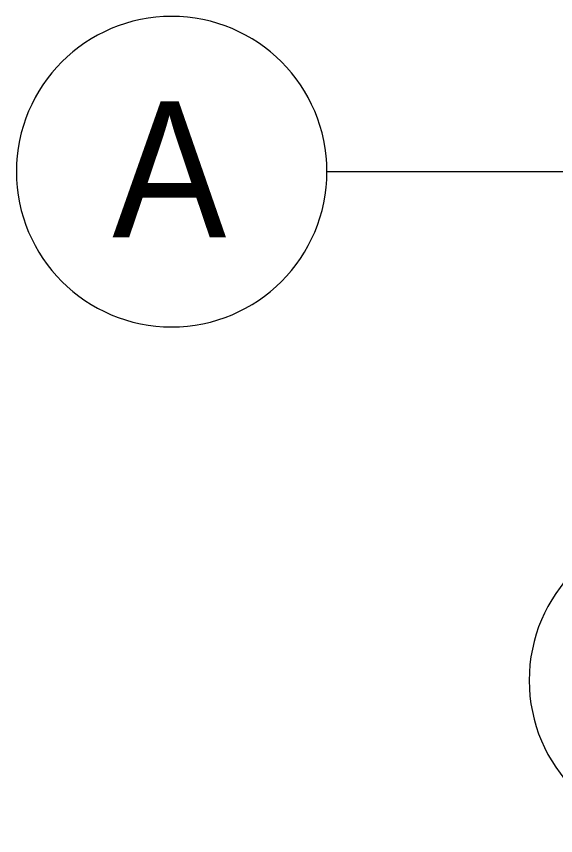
# Model space of a CAD drawing. Header units: millimetres. Extents: x 81682 to 274809, y -8553 to 29000.
# Drawn here: x 139303 to 146249, y -8553 to 2000 of the extents above; entities that cross this region are included whole.
import ezdxf

# ---------------------------------------------------------------- set-up
doc = ezdxf.new("R2010")
doc.units = ezdxf.units.MM
doc.layers.add('Оси', color=7, linetype='Continuous', lineweight=9)
doc.layers.add('Оси-1', color=7, linetype='Continuous', lineweight=20)
doc.styles.add('Arial_1', font='arial.ttf', dxfattribs={"width": 0.9, "height": 1750})

# ---------------------------------------------------------------- blocks, each defined once
blk = doc.blocks.new('Ось сетки - D8-29747960-3_7_3_птичка')
at = {"layer": 'Оси-1'}
for start, end in [(360, 180), (180, 360)]:
    blk.add_arc((0, 0), 4, start, end, dxfattribs=at)

msp = doc.modelspace()

# ---------------------------------------------------------------- linework, layer by layer
at = {"layer": 'Оси'}
msp.add_line((143303.2, 0), (155803.2, 0), dxfattribs=at)

# ---------------------------------------------------------------- block references
at = {"layer": 'Оси-1', "xscale": 499.9999999999995, "yscale": 499.9999999999995, "zscale": 499.9999999999995, "rotation": 269.9999999999994}
msp.add_blockref('Ось сетки - D8-29747960-3_7_3_птичка', (141303.2, 0), dxfattribs=at)
at = {"layer": 'Оси-1', "xscale": 499.9999999999995, "yscale": 499.9999999999995, "zscale": 499.9999999999995}
msp.add_blockref('Ось сетки - D8-29747960-3_7_3_птичка', (147908.7, -6552.8), dxfattribs=at)

# ---------------------------------------------------------------- texts
at = {"layer": 'Оси', "insert": (140539.3, 905.2), "char_height": 1750, "width": 1803.797, "attachment_point": 1, "style": 'Arial_1'}
msp.add_mtext('\\fArial|b0|i0|c204|p34|;\\W.9;А', dxfattribs=at)

doc.saveas('drawing.dxf')
